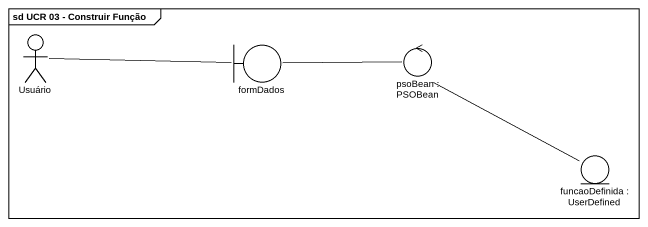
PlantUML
@startuml
mainframe sd UCR 03 - Construir Função
actor Usuário
boundary formDados
control "psoBean : PSOBean" as psoBean
entity "funcaoDefinida : UserDefined" as funcaoDefinida
Usuário -right- formDados
formDados -right- psoBean
psoBean -- funcaoDefinida
@enduml
